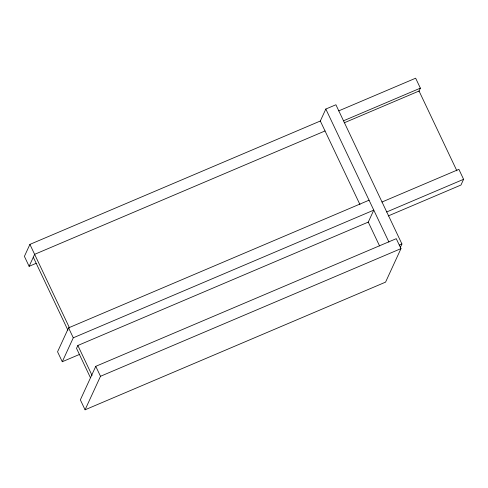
<?xml version="1.0" encoding="UTF-8"?>
<svg xmlns="http://www.w3.org/2000/svg" width="488" height="488" viewBox="0 0 488 488"><rect width="100%" height="100%" fill="white"/><g stroke="black" fill="none" stroke-linecap="round" stroke-linejoin="round"><path stroke-width="0.73" d="M359.967 204.594L320.323 121.012L29.908 244.396L24.4 256.365L29.115 266.308L36.13 263.331M29.115 266.308L34.624 254.339L325.038 130.955M369.062 200.19L68.57 327.857L57.56 351.793L62.275 361.736L79.788 354.3M62.275 361.736L73.285 337.8L373.777 210.133L368.117 222.449M379.572 245.928L368.269 222.107L77.854 345.486L76.531 348.359L90.414 377.633M95.77 366.335L80.355 399.855L85.071 409.798L385.563 282.137L400.977 248.618L396.262 238.675L95.77 366.335L100.491 376.285L85.071 409.798M320.165 121.353L325.825 109.044L335.903 104.761L401.929 243.976L400.355 247.392M418.899 91.335L420.369 88.145L415.648 78.202L338.709 110.892M381.945 202.038L458.885 169.348L463.6 179.297L460.959 185.037L388.216 215.946M343.424 120.835L420.369 88.145M344.205 122.811L419.046 91.018L456.908 170.849M386.661 211.981L463.6 179.297M399.245 245.116L401.929 243.976M100.491 376.285L400.977 248.618M325.825 109.044L388.93 242.079M29.908 244.396L69.546 327.973M77.854 345.486L92.061 375.437M68.57 327.857L73.285 337.8M33.3 257.213L67.899 330.162"/></g></svg>
